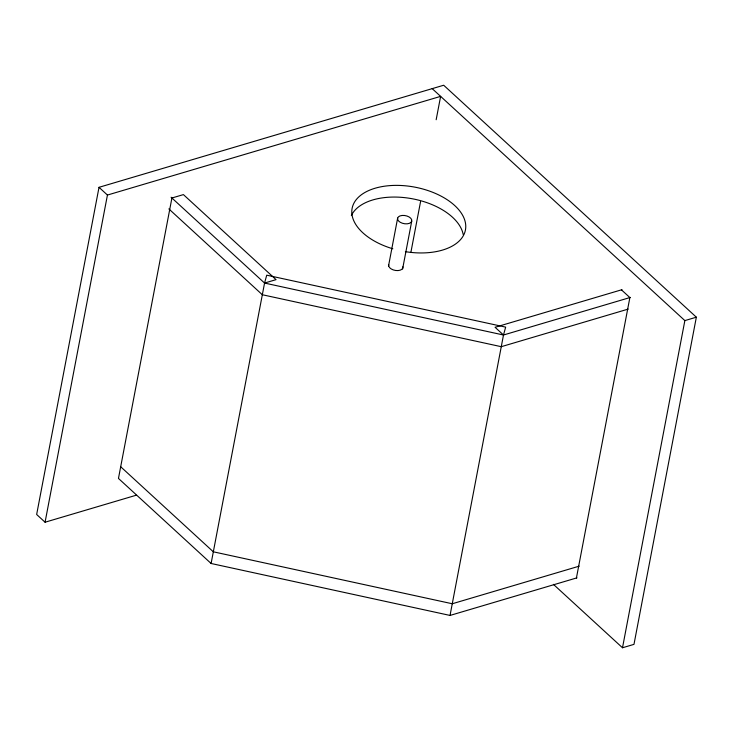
<?xml version="1.0" encoding="UTF-8"?>
<svg xmlns="http://www.w3.org/2000/svg" width="733" height="733" viewBox="0 0 733 733"><rect width="100%" height="100%" fill="white"/><g stroke="black" fill="none" stroke-linecap="round" stroke-linejoin="round"><path stroke-width="1.1" d="M553.433 584.366L622.5 647.761L633.981 644.362L696.35 317.197L443.685 85.239L99.019 187.318L36.65 514.484L45.07 522.217L136.182 495.233M45.07 522.217L107.439 195.051L99.019 187.318M211.104 563.485L264.558 283.057L266.73 275.177L505.66 327.129L503.498 335.008L450.035 615.436L211.104 563.485L118.462 478.429L171.916 198.002L183.406 194.602L276.048 279.649L264.558 283.057L171.073 197.232M388.527 265.96L397.643 218.104M402.6 269.02L411.726 221.164A7.211 4.077 10.8 0 0 402.105 215.456A7.211 4.077 10.8 0 0 400.227 222.282A7.211 4.077 10.8 0 0 411.726 221.164M410.856 252.519L420.577 201.529M436.162 119.736L440.625 96.371L107.439 195.051M576.422 578.007L629.876 297.571L621.456 289.847M622.5 647.761L684.86 320.596L432.195 88.638M621.996 289.682L495.068 327.275L503.498 335.008L630.417 297.415M628.19 309.097L501.262 346.691L262.332 294.739L168.847 208.914M684.86 320.596L696.35 317.197M579.189 566.16L452.27 603.754L213.33 551.802L120.688 466.747M450.035 615.436L576.963 577.842M264.558 283.057L503.498 335.008M351.354 215.575A57.678 32.591 10.8 0 1 410.59 198.46A57.678 32.591 10.8 0 1 463.192 234.523M392.833 248.789A57.678 32.591 10.8 0 1 366.418 191.661A57.678 32.591 10.8 0 1 461.497 213.404A57.678 32.591 10.8 0 1 405.386 251.657M402.857 266.83A7.211 4.077 10.8 0 1 395.618 270.477A7.211 4.077 10.8 0 1 388.737 264.842"/></g></svg>
